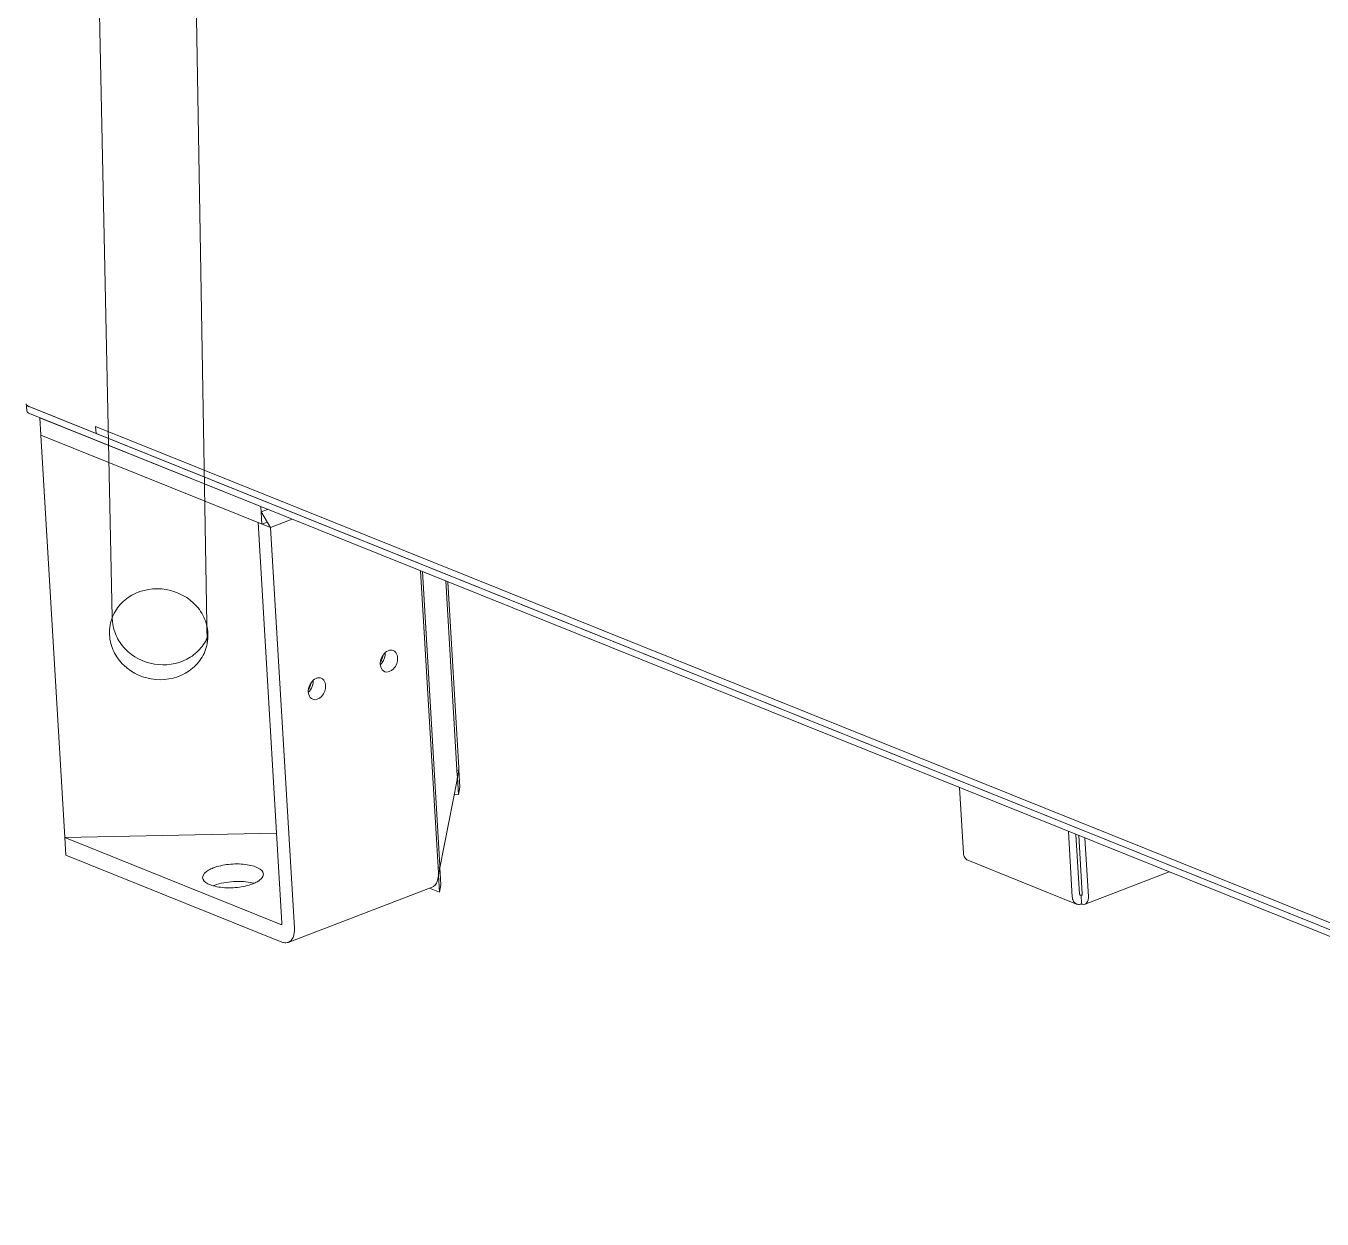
# Model space of a CAD drawing. Header units: inches. Extents: x -4705 to 38647, y 7098 to 31800.
# Drawn here: x 18048.1 to 18320.8, y 23847.8 to 24098.8 of the extents above; entities that cross this region are included whole.
import ezdxf

# ---------------------------------------------------------------- set-up
doc = ezdxf.new("R2010")
doc.units = ezdxf.units.IN
doc.header["$LTSCALE"] = 10
doc.header["$MEASUREMENT"] = 0
doc.layers.get('0').update_dxf_attribs({"lineweight": 0})

msp = doc.modelspace()

# ---------------------------------------------------------------- linework, layer by layer
at = {"color": 0}
for p, q in [((18066.237, 23974.39), (18034.539, 25476.833)), ((18086.209, 23968.856), (18060.167, 25467.965))]:
    msp.add_line(p, q, dxfattribs=at)
at = {"color": 7, "linetype": 'Continuous'}
for p, q in [((18048.208, 24018.799), (18048.268, 24017.795)), ((18048.497, 24018.817), (18470.457, 23849.154)), ((18048.758, 24018.712), (18470.197, 23849.258)), ((18048.845, 24017.24), (18470.284, 23847.786)), ((18050.963, 24016.388), (18097.474, 23997.687)), ((18051.182, 24012.707), (18050.963, 24016.388)), ((18062.718, 24014.536), (18456.061, 23856.379)), ((18062.806, 24013.064), (18062.718, 24014.536)), ((18099.533, 23993.266), (18051.182, 24012.707)), ((18056.214, 23928.038), (18051.182, 24012.707)), ((18097.474, 23997.687), (18097.693, 23994.005)), ((18097.54, 23996.582), (18098.911, 23997.109)), ((18099.514, 23993.273), (18097.54, 23996.582)), ((18101.942, 23910.011), (18096.931, 23994.312)), ((18097.693, 23994.005), (18098.819, 23994.438)), ((18099.514, 23993.273), (18104.085, 23995.028)), ((18099.533, 23993.266), (18104.104, 23995.021)), ((18104.543, 23908.965), (18099.533, 23993.266)), ((18134.849, 23920.602), (18131.07, 23984.178)), ((18135.153, 23922.164), (18131.476, 23984.015)), ((18138.837, 23941.136), (18136.406, 23982.033)), ((18139.14, 23942.699), (18136.812, 23981.869)), ((18138.775, 23942.182), (18139.162, 23942.331)), ((18138.859, 23940.768), (18139.162, 23942.331)), ((18139.381, 23938.649), (18139.162, 23942.331)), ((18135.181, 23921.694), (18138.775, 23940.206)), ((18138.812, 23940.767), (18138.859, 23940.768)), ((18139.078, 23937.087), (18138.859, 23940.768)), ((18138.166, 23937.068), (18139.078, 23937.087)), ((18139.078, 23937.087), (18139.381, 23938.649)), ((18245.348, 23924.801), (18244.53, 23938.558)), ((18100.815, 23928.97), (18056.214, 23928.038)), ((18268.241, 23915.596), (18267.423, 23929.353)), ((18269.756, 23916.178), (18269.011, 23928.714)), ((18270.319, 23916.19), (18269.589, 23928.482)), ((18056.214, 23928.038), (18101.704, 23909.747)), ((18056.214, 23928.038), (18056.433, 23924.357)), ((18271.62, 23915.667), (18270.889, 23927.959)), ((18056.433, 23924.357), (18101.922, 23906.066)), ((18246.271, 23923.272), (18269.164, 23914.067)), ((18134.779, 23921.788), (18135.174, 23921.796)), ((18134.837, 23920.247), (18134.871, 23920.234)), ((18134.871, 23920.234), (18135.174, 23921.796)), ((18135.09, 23916.552), (18134.871, 23920.234)), ((18135.393, 23918.115), (18135.181, 23921.694)), ((18270.919, 23914.054), (18288.594, 23920.84)), ((18103.259, 23906.008), (18133.565, 23917.645)), ((18132.955, 23917.411), (18135.09, 23916.552)), ((18135.09, 23916.552), (18135.393, 23918.115)), ((18270.19, 23914.085), (18270.081, 23915.926)), ((18270.319, 23916.13), (18270.319, 23916.19))]:
    msp.add_line(p, q, dxfattribs=at)
for centre, radius, start, end in [((18048.482, 24019.281), 0.383, 179.55413, 197.97722), ((18074.46, 23971.144), 8.831, 169.05616, 183.39181), ((18075.078, 23974.271), 8.842, 179.23408, 183.40077), ((18077.539, 23970.532), 8.831, 349.05616, 3.39181), ((18121.088, 23966.772), 2.583, 3.40105, 4.18211), ((18125.21, 23964.636), 2.583, 183.40105, 184.18211), ((18105.936, 23960.953), 2.583, 3.40105, 4.18211), ((18110.057, 23958.817), 2.583, 183.40105, 184.18211), ((18134.162, 23942.405), 4.987, 359.2431, 3.3732), ((18135.129, 23940.913), 3.714, 349.03271, 352.86689), ((18135.108, 23940.915), 3.736, 352.86703, 357.76345), ((18135.112, 23940.915), 3.732, 357.7623, 3.39718), ((18129.056, 23920.257), 5.803, 2.82845, 3.40213), ((18129.29, 23920.267), 5.57, 359.54509, 2.84823), ((18131.427, 23921.943), 3.732, 357.7623, 3.39718), ((18090.712, 23910.107), 8.436, 110.99725, 112.44081), ((18093.731, 23910.327), 8.392, 74.38425, 75.40664)]:
    msp.add_arc(centre, radius, start, end, dxfattribs=at)
for points, knots in [([(18048.179, 24019.045), (18048.165, 24019.063), (18048.142, 24019.101), (18048.125, 24019.142), (18048.118, 24019.163)], [0, 0, 0, 0, 0.5105761, 1, 1, 1, 1]), ([(18048.497, 24018.817), (18048.43, 24018.844), (18048.312, 24018.905), (18048.214, 24018.997), (18048.179, 24019.045)], [0, 0, 0, 0, 0.5467029, 1, 1, 1, 1]), ([(18048.303, 24019.006), (18048.328, 24018.977), (18048.386, 24018.921), (18048.452, 24018.873), (18048.487, 24018.85)], [0, 0, 0, 0, 0.4758783, 1, 1, 1, 1]), ([(18048.487, 24018.85), (18048.528, 24018.824), (18048.616, 24018.773), (18048.708, 24018.732), (18048.758, 24018.712)], [0, 0, 0, 0, 0.4778877, 1, 1, 1, 1]), ([(18048.845, 24017.24), (18048.696, 24017.3), (18048.446, 24017.426), (18048.277, 24017.68), (18048.268, 24017.795)], [0, 0, 0, 0, 0.582197, 1, 1, 1, 1]), ([(18065.79, 23972.821), (18066.01, 23973.954), (18066.93, 23976.178), (18070.351, 23979.63), (18076.74, 23981.228), (18082.751, 23978.545), (18085.66, 23974.581), (18086.285, 23972.221), (18086.354, 23971.055)], [0, 0, 0, 0, 0.1204173, 0.2434728, 0.4964978, 0.7526629, 0.8781419, 1, 1, 1, 1]), ([(18086.353, 23970.405), (18085.948, 23969.388), (18084.724, 23967.466), (18081.052, 23964.696), (18074.956, 23963.794), (18069.482, 23966.625), (18066.876, 23970.432), (18066.317, 23972.65), (18066.252, 23973.747)], [0, 0, 0, 0, 0.1208592, 0.2448775, 0.4990809, 0.7540481, 0.8786963, 1, 1, 1, 1]), ([(18086.209, 23968.856), (18085.989, 23967.723), (18085.069, 23965.499), (18081.648, 23962.047), (18075.259, 23960.449), (18069.248, 23963.132), (18066.339, 23967.095), (18065.715, 23969.456), (18065.645, 23970.622)], [0, 0, 0, 0, 0.1204173, 0.2434728, 0.4964978, 0.7526629, 0.8781419, 1, 1, 1, 1]), ([(18125.345, 23967.408), (18125.217, 23967.459), (18124.617, 23967.589), (18123.999, 23967.282), (18123.654, 23966.973)], [0, 0, 0, 0, 0.230136, 1, 1, 1, 1]), ([(18126.268, 23965.879), (18126.258, 23966.054), (18126.172, 23966.655), (18125.751, 23967.244), (18125.345, 23967.408)], [0, 0, 0, 0, 0.2856145, 1, 1, 1, 1]), ([(18122.634, 23964.447), (18122.647, 23964.277), (18122.739, 23963.686), (18123.156, 23963.114), (18123.555, 23962.954)], [0, 0, 0, 0, 0.2850229, 1, 1, 1, 1]), ([(18123.555, 23962.954), (18124.164, 23962.709), (18125.859, 23963.503), (18126.317, 23965.06), (18126.268, 23965.879)], [0, 0, 0, 0, 0.4442109, 1, 1, 1, 1]), ([(18110.192, 23961.589), (18110.064, 23961.641), (18109.464, 23961.77), (18108.846, 23961.463), (18108.501, 23961.155)], [0, 0, 0, 0, 0.230136, 1, 1, 1, 1]), ([(18111.115, 23960.061), (18111.105, 23960.235), (18111.019, 23960.837), (18110.598, 23961.426), (18110.192, 23961.589)], [0, 0, 0, 0, 0.2856145, 1, 1, 1, 1]), ([(18107.481, 23958.629), (18107.494, 23958.458), (18107.586, 23957.868), (18108.003, 23957.296), (18108.402, 23957.136)], [0, 0, 0, 0, 0.2850229, 1, 1, 1, 1]), ([(18108.402, 23957.136), (18109.011, 23956.891), (18110.706, 23957.684), (18111.164, 23959.241), (18111.115, 23960.061)], [0, 0, 0, 0, 0.4442109, 1, 1, 1, 1]), ([(18246.271, 23923.272), (18246.005, 23923.379), (18245.516, 23923.838), (18245.368, 23924.468), (18245.348, 23924.801)], [0, 0, 0, 0, 0.46158, 1, 1, 1, 1]), ([(18087.471, 23921.664), (18087.14, 23921.537), (18086.24, 23921.145), (18085.204, 23920.29), (18085.244, 23919.611)], [0, 0, 0, 0, 0.3420094, 1, 1, 1, 1]), ([(18098.022, 23920.37), (18097.989, 23920.921), (18097.061, 23921.684), (18095.689, 23922.147), (18093.58, 23922.544), (18090.771, 23922.515), (18088.504, 23922.061), (18087.471, 23921.664)], [0, 0, 0, 0, 0.1460954, 0.2591872, 0.3959786, 0.7069821, 1, 1, 1, 1]), ([(18095.795, 23918.317), (18096.126, 23918.444), (18097.026, 23918.835), (18098.062, 23919.69), (18098.022, 23920.37)], [0, 0, 0, 0, 0.3420094, 1, 1, 1, 1]), ([(18133.565, 23917.645), (18133.763, 23917.721), (18134.621, 23918.294), (18134.853, 23919.437), (18134.859, 23920.223)], [0, 0, 0, 0, 0.2123719, 1, 1, 1, 1]), ([(18085.244, 23919.611), (18085.277, 23919.06), (18086.205, 23918.297), (18087.576, 23917.834), (18089.686, 23917.437), (18092.495, 23917.466), (18094.762, 23917.92), (18095.795, 23918.317)], [0, 0, 0, 0, 0.1460954, 0.2591872, 0.3959786, 0.7069821, 1, 1, 1, 1]), ([(18095.845, 23918.449), (18094.517, 23918.795), (18091.728, 23918.936), (18088.975, 23918.476), (18087.689, 23917.983)], [0, 0, 0, 0, 0.4991155, 1, 1, 1, 1]), ([(18269.164, 23914.067), (18268.898, 23914.174), (18268.409, 23914.633), (18268.261, 23915.263), (18268.241, 23915.596)], [0, 0, 0, 0, 0.46158, 1, 1, 1, 1]), ([(18270.202, 23915.921), (18270.184, 23915.914), (18270.142, 23915.908), (18270.101, 23915.918), (18270.081, 23915.926)], [0, 0, 0, 0, 0.4765898, 1, 1, 1, 1]), ([(18270.244, 23915.946), (18270.238, 23915.94), (18270.225, 23915.931), (18270.21, 23915.924), (18270.202, 23915.921)], [0, 0, 0, 0, 0.5047228, 1, 1, 1, 1]), ([(18271.62, 23915.307), (18271.611, 23915.159), (18271.549, 23914.679), (18271.24, 23914.177), (18270.919, 23914.054)], [0, 0, 0, 0, 0.3021002, 1, 1, 1, 1]), ([(18270.19, 23914.085), (18270.104, 23914.052), (18269.772, 23913.952), (18269.4, 23913.973), (18269.164, 23914.067)], [0, 0, 0, 0, 0.2666759, 1, 1, 1, 1]), ([(18270.919, 23914.054), (18270.752, 23913.989), (18270.487, 23913.984), (18270.253, 23914.06), (18270.19, 23914.085)], [0, 0, 0, 0, 0.7269082, 1, 1, 1, 1]), ([(18101.704, 23909.747), (18101.723, 23909.739), (18101.764, 23909.729), (18101.806, 23909.736), (18101.825, 23909.743)], [0, 0, 0, 0, 0.5200859, 1, 1, 1, 1]), ([(18101.825, 23909.743), (18101.845, 23909.75), (18101.885, 23909.777), (18101.908, 23909.819), (18101.918, 23909.841)], [0, 0, 0, 0, 0.4698187, 1, 1, 1, 1]), ([(18101.918, 23909.841), (18101.923, 23909.853), (18101.931, 23909.879), (18101.936, 23909.906), (18101.938, 23909.919)], [0, 0, 0, 0, 0.4843691, 1, 1, 1, 1]), ([(18101.938, 23909.919), (18101.94, 23909.934), (18101.943, 23909.965), (18101.943, 23909.995), (18101.942, 23910.011)], [0, 0, 0, 0, 0.4894625, 1, 1, 1, 1]), ([(18103.259, 23906.008), (18103.711, 23906.181), (18104.512, 23907.16), (18104.581, 23908.323), (18104.543, 23908.965)], [0, 0, 0, 0, 0.429567, 1, 1, 1, 1]), ([(18101.922, 23906.066), (18102.037, 23906.02), (18102.465, 23905.88), (18102.952, 23905.89), (18103.259, 23906.008)], [0, 0, 0, 0, 0.2729921, 1, 1, 1, 1])]:
    msp.add_open_spline(points, degree=3, knots=knots, dxfattribs=at)
for points in [[(18123.654, 23966.973), (18122.985, 23966.374), (18122.578, 23965.378), (18122.632, 23964.483)], [(18122.671, 23965.059), (18122.977, 23965.485), (18123.182, 23966.001), (18123.254, 23966.52)], [(18123.024, 23964.85), (18123.457, 23965.43), (18123.71, 23966.202), (18123.667, 23966.925)], [(18122.645, 23964.435), (18122.785, 23964.56), (18122.911, 23964.7), (18123.024, 23964.85)], [(18108.501, 23961.155), (18107.832, 23960.556), (18107.426, 23959.56), (18107.479, 23958.664)], [(18107.871, 23959.032), (18108.304, 23959.612), (18108.557, 23960.384), (18108.514, 23961.107)], [(18107.492, 23958.616), (18107.632, 23958.741), (18107.758, 23958.882), (18107.871, 23959.032)], [(18107.518, 23959.24), (18107.824, 23959.667), (18108.029, 23960.182), (18108.101, 23960.702)], [(18269.91, 23915.923), (18269.818, 23915.961), (18269.762, 23916.079), (18269.756, 23916.178)], [(18270.081, 23915.926), (18270.028, 23915.906), (18269.963, 23915.901), (18269.91, 23915.923)], [(18270.319, 23916.13), (18270.315, 23916.063), (18270.294, 23915.989), (18270.244, 23915.946)], [(18271.62, 23915.307), (18271.628, 23915.427), (18271.627, 23915.547), (18271.62, 23915.667)]]:
    msp.add_open_spline(points, degree=3, dxfattribs=at)

doc.saveas('drawing.dxf')
